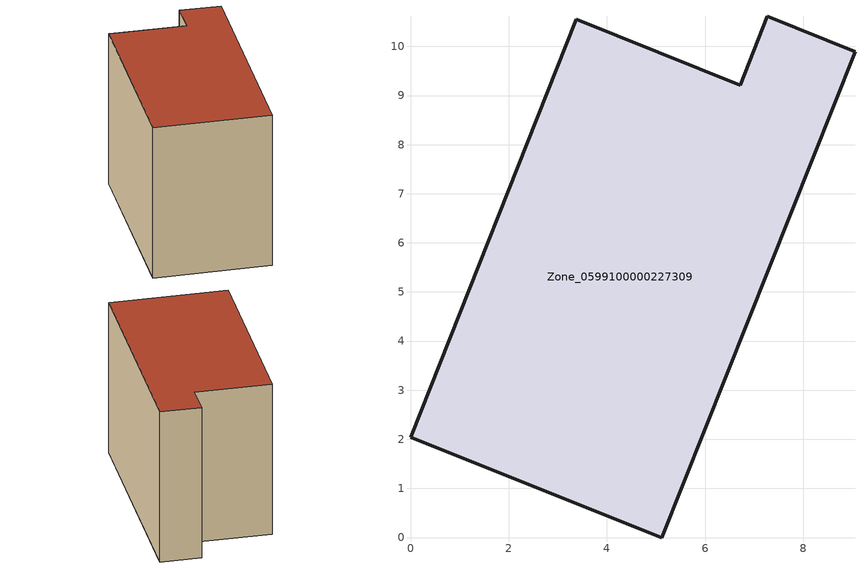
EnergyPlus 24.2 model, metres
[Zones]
Zone_0599100000227309
 floor ground (C_G): 5.12,0 0,2.04 3.37,10.55 6.71,9.21 7.26,10.61 9.05,9.89 z0.39
 wall outside (C_F): 7.26,10.61 6.71,9.21 3.37,10.55 0,2.04 5.12,0 9.05,9.89 7.26,10.61 z0.39:8.06
 roof outside (C_R): 5.12,0 9.05,9.89 7.26,10.61 6.71,9.21 3.37,10.55 0,2.04 z8.06
[BUILDING]
Pand.0599100000227309: North Axis=0; Terrain=City; Loads Convergence Tolerance Value=0.04; Temperature Convergence Tolerance Value=0.4; Solar Distribution=FullExterior; Maximum Number of Warmup Days=25; Minimum Number of Warmup Days=1
[Site:Location]
Rotterdam.The.Hague.AP_ZH_NLD Design_Conditions: Latitude=51.96; Longitude=4.45; Time Zone=1; Elevation=-4.5
[SITE:GROUNDTEMPERATURE:BUILDINGSURFACE]
18, 18, 18, 18, 18, 18, 18, 18, 18, 18, 18, 18
[MATERIAL] Thermal Absorptance=0.9; Solar Absorptance=0.7; Visible Absorptance=0.7
Name | Roughness | Thickness | Conductivity | Density | Specific Heat
G.TI.1975-1991 | MediumSmooth | 0.15 | 0.288461 | 540 | 1210
F.TI.1975-1991 | Rough | 0.3 | 0.230769 | 1920 | 840
R.TI.1975-1991 | MediumRough | 0.2 | 0.153846 | 1500 | 1000
[CONSTRUCTION]
C_G: G.TI.1975-1991
C_F: F.TI.1975-1991
C_R: R.TI.1975-1991
[ZONE]
Zone_0599100000227309: Type=1; Multiplier=1; Ceiling Height=Autocalculate; Volume=Autocalculate; Floor Area=autocalculate; Part of Total Floor Area=Yes
[ZONEINFILTRATION:DESIGNFLOWRATE]
Infil_Zone_0599100000227309: Zone or ZoneList or Space or SpaceList=Zone_0599100000227309; Schedule=AlwaysOn; Design Flow Rate Calculation Method=Flow/Area; Flow Rate per Floor Area=0.003; Constant Term Coefficient=1; Temperature Term Coefficient=0; Velocity Term Coefficient=0; Velocity Squared Term Coefficient=0
[HVACTEMPLATE:ZONE:IDEALLOADSAIRSYSTEM]
Zone_0599100000227309: Maximum Heating Supply Air Temperature=50; Minimum Cooling Supply Air Temperature=13; Maximum Heating Supply Air Humidity Ratio=0.0156; Minimum Cooling Supply Air Humidity Ratio=0.0077; Heating Limit=NoLimit; Cooling Limit=NoLimit; Dehumidification Control Type=ConstantSensibleHeatRatio; Cooling Sensible Heat Ratio=0.7; Dehumidification Setpoint=60; Humidification Control Type=None; Humidification Setpoint=30; Outdoor Air Method=None; Outdoor Air Flow Rate per Person=0.00944; Outdoor Air Flow Rate per Zone Floor Area=0; Outdoor Air Flow Rate per Zone=0; Demand Controlled Ventilation Type=None; Outdoor Air Economizer Type=NoEconomizer; Heat Recovery Type=None; Sensible Heat Recovery Effectiveness=0.7; Latent Heat Recovery Effectiveness=0.65
[ZONECONTROL:THERMOSTAT]
ThermostatControl_Zone_0599100000227309: Zone or ZoneList=Zone_0599100000227309; Control Type Schedule=DualSetpointControlType; Control 1=Thermostat_Zone_0599100000227309; Temperature Difference Between Cutout And Setpoint=0
[THERMOSTATSETPOINT:DUALSETPOINT]
Thermostat_Zone_0599100000227309: Heating Setpoint Temperature Schedule=HeatingSetpoint_Zone_0599100000227309; Cooling Setpoint Temperature Schedule=CoolingSetpoint_Zone_0599100000227309
[SCHEDULE:COMPACT]
HeatingSetpoint_Zone_0599100000227309: Through: 12/31, For: AllDays, Until: 24:00, 21
CoolingSetpoint_Zone_0599100000227309: Through: 12/31, For: AllDays, Until: 24:00, 24
DualSetpointControlType: Through: 12/31, For: AllDays, Until: 24:00, 4
AlwaysOn: Through: 12/31, For: AllDays, Until: 24:00, 1
